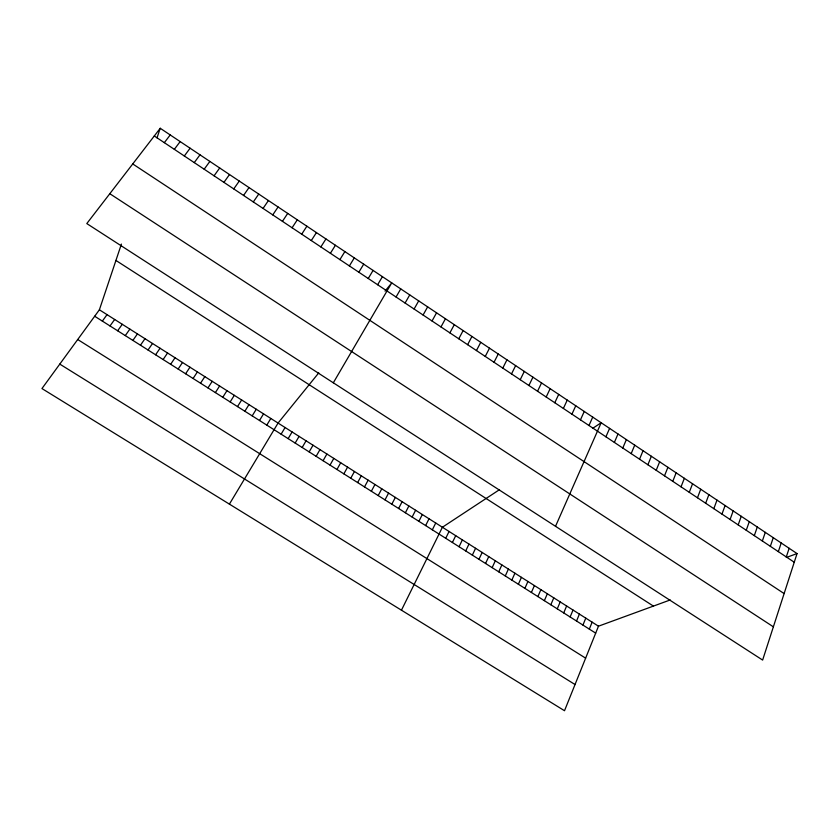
<?xml version="1.0" encoding="UTF-8"?>
<svg xmlns="http://www.w3.org/2000/svg" width="839" height="839" viewBox="0 0 839 839"><rect width="100%" height="100%" fill="white"/><g stroke="black" fill="none" stroke-linecap="round" stroke-linejoin="round"><path stroke-width="1.26" d="M797.05 553.572L762.63 660.073L86.795 223.573L160.228 128.273L797.05 553.572L786.374 557.474M786.3 556.939L789.142 548.286M778.34 551.643L781.214 542.99M670.246 599.948L598.48 626.188L564.511 710.727L41.95 388.562L99.39 309.79L121.414 244.076M157.019 137.858L160.228 128.273M770.349 546.315L773.264 537.684M762.347 540.987L765.294 532.356M754.313 535.639L757.292 527.018M746.259 530.269L749.279 521.659M738.184 524.889L741.246 516.3M730.087 519.498L733.181 510.909M721.97 514.097L725.106 505.518M713.832 508.675L716.999 500.107M705.672 503.232L708.871 494.674M697.482 497.779L700.722 489.231M689.27 492.315L692.553 483.778M681.037 486.83L684.362 478.303M672.784 481.334L676.14 472.818M664.509 475.818L667.907 467.323M656.213 470.291L659.643 461.796M589.324 629.114L592.135 622.16M647.886 464.754L651.358 456.269M582.937 625.076L585.779 618.133M576.54 621.028L579.403 614.096M639.549 459.195L643.052 450.721M570.132 616.969L573.016 610.047M563.714 612.91L566.619 605.989M631.18 453.616L634.724 445.163M557.274 608.841L560.2 601.92M622.779 448.026L626.376 439.584M550.824 604.762L553.782 597.85M614.368 442.426L617.997 433.983M544.364 600.672L547.332 593.76M605.926 436.804L609.596 428.372M537.883 596.571L540.882 589.67M531.391 592.47L534.412 585.57M555.523 526.305L601.175 422.751L592.911 428.184M524.889 588.349L527.93 581.458M588.978 425.509L592.722 417.109M518.366 584.227L521.438 577.347M511.832 580.095L514.926 573.215M580.462 419.846L584.259 411.456M505.288 575.953L508.403 569.083M498.723 571.81L501.869 564.941M571.936 414.162L575.764 405.782M492.147 567.646L495.314 560.788M563.378 408.457L567.248 400.088M485.561 563.483L488.749 556.624M554.789 402.741L558.701 394.393M478.954 559.298L482.173 552.45M546.189 397.015L550.143 388.667M472.347 555.114L475.577 548.276M465.708 550.919L468.97 544.081M537.558 391.257L541.554 382.93M459.069 546.724L462.352 539.886M452.399 542.508L455.713 535.681M528.895 385.5L532.933 377.183M445.729 538.281L449.064 531.465M520.222 379.71L524.302 371.415M401.451 610.194L442.405 527.238L499.509 489.661M511.517 373.921L515.639 365.626M432.337 529.818L435.724 523.012M502.781 368.101L506.945 359.826M425.625 525.571L429.033 518.764M418.892 521.313L422.332 514.517M494.024 362.27L498.24 354.006M412.138 517.044L415.609 510.248M485.246 356.428L489.504 348.175M405.384 512.765L408.866 505.98M398.609 508.476L402.122 501.701M476.447 350.566L480.737 342.322M391.813 504.187L395.358 497.412M385.007 499.876L388.572 493.112M467.617 344.682L471.948 336.449M378.19 495.566L381.776 488.812M458.765 338.778L463.138 330.566M371.352 491.245L374.97 484.491M449.882 332.863L454.308 324.662M364.504 486.914L368.143 480.17M440.978 326.937L445.446 318.747M357.634 482.561L361.305 475.828M350.754 478.22L354.457 471.487M432.043 320.991L436.553 312.811M343.864 473.857L347.587 467.134M336.953 469.483L340.697 462.771M423.087 315.024L427.649 306.864M330.031 465.1L333.807 458.398M414.099 309.035L418.703 300.886M323.088 460.716L326.885 454.014M316.135 456.311L319.963 449.62M405.09 303.036L409.747 294.909M396.06 297.016L400.748 288.899M309.161 451.906L313.02 445.215M302.176 447.481L306.057 440.8M333.324 382.794L391.74 282.879L385.049 291.133M295.171 443.055L299.083 436.385M377.634 284.746L382.427 276.66M288.155 438.619L292.087 431.949M281.117 434.172L285.082 427.512M368.248 278.496L373.082 270.42M229.404 504.124L278.066 423.055L318.747 372.894M358.83 272.224L363.707 264.159M266.792 425.111L270.819 418.462M259.503 420.496L263.551 413.858M349.381 265.932L354.31 257.877M252.193 415.871L256.262 409.243M244.862 411.236L248.963 404.608M339.9 259.618L344.881 251.585M237.51 406.59L241.653 399.972M330.398 253.284L335.422 245.271M230.148 401.933L234.312 395.326M222.775 397.267L226.97 390.67M320.865 246.939L325.941 238.937M311.3 240.562L316.429 232.581M215.382 392.589L219.598 385.992M207.967 387.901L212.215 381.315M301.715 234.175L306.885 226.205M200.531 383.192L204.821 376.627M193.085 378.483L197.396 371.918M292.087 227.768L297.31 219.818M282.439 221.349L287.714 213.41M185.618 373.764L189.96 367.209M178.141 369.034L182.514 362.479M170.642 364.294L175.047 357.75M272.759 214.899L278.087 206.981M163.123 359.532L167.559 352.999M263.058 208.429L268.428 200.531M155.593 354.771L160.05 348.248M253.315 201.947L258.737 194.061M148.042 349.989L152.53 343.476M243.551 195.445L249.026 187.569M140.47 345.207L144.99 338.694M132.887 340.403L137.439 333.912M233.756 188.911L239.283 181.056M125.284 335.6L129.867 329.108M117.659 330.776L122.274 324.294M223.929 182.367L229.508 174.533M110.014 325.941L114.66 319.47M214.071 175.802L219.703 167.978M102.358 321.106L107.035 314.635M204.181 169.216L209.865 161.413M194.26 162.609L199.997 154.827M184.318 155.991L190.107 148.22M174.334 149.342L180.175 141.592M164.329 142.672L170.223 134.943M59.789 364.105L575.04 684.54M77.712 339.522L585.632 658.164M99.39 309.79L598.48 626.188M94.681 316.251L595.69 633.141M115.929 260.447L653.413 606.094M109.804 193.704L773.369 626.817M132.74 163.941L784.119 593.572M154.282 135.981L794.25 562.235"/></g></svg>
